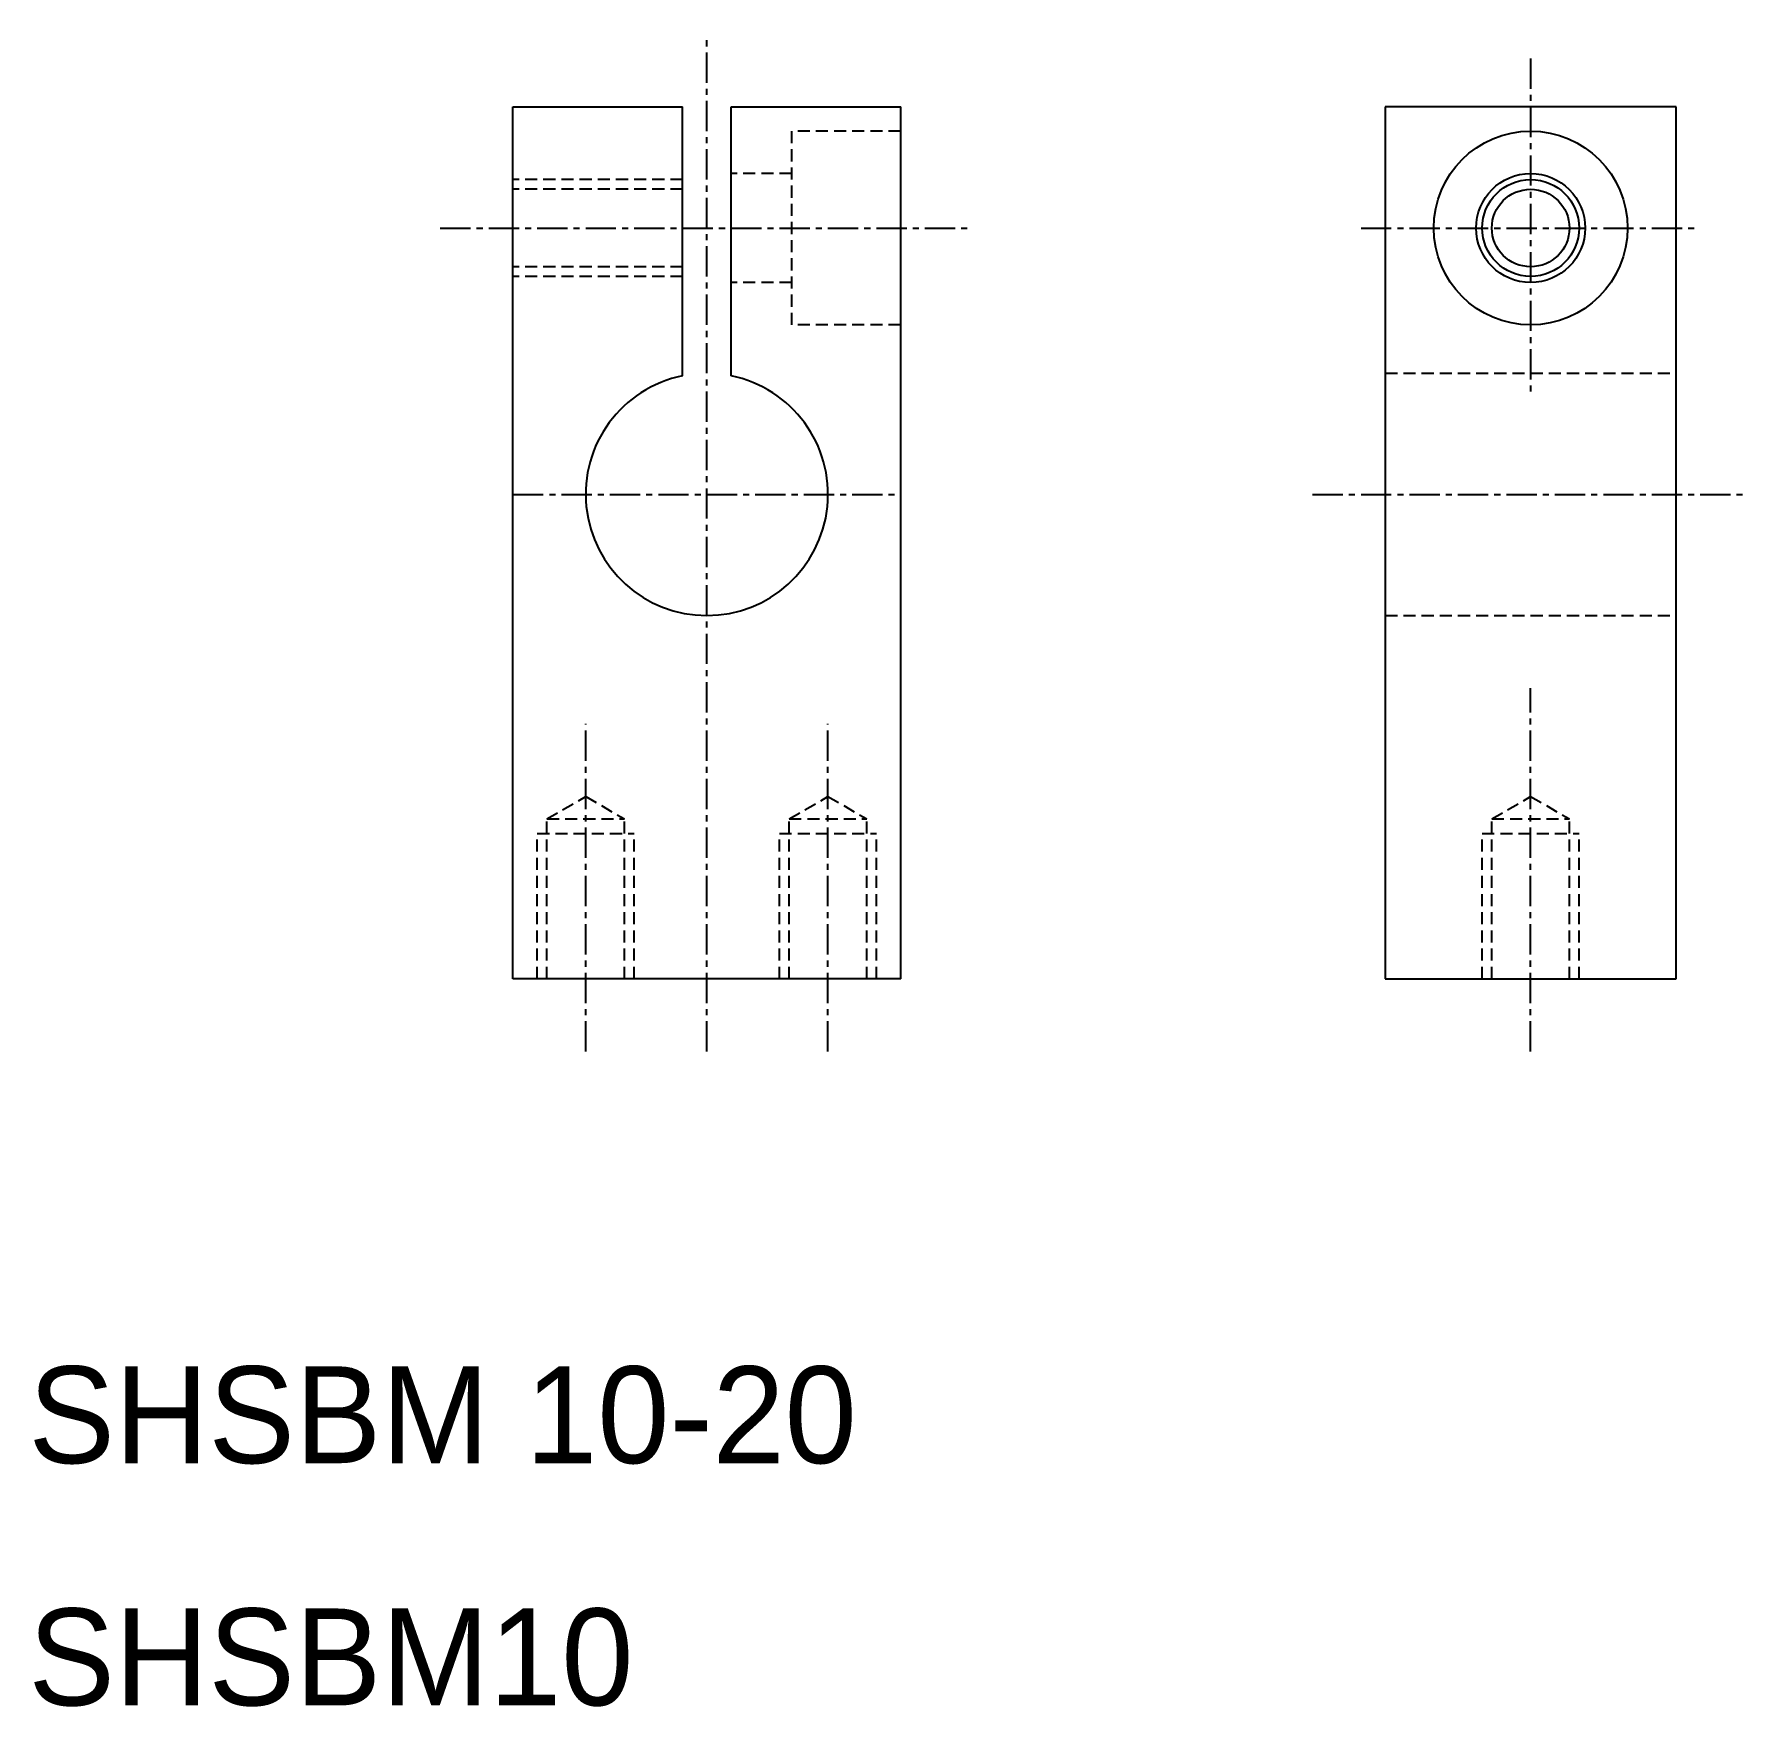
# Model space of a CAD drawing. Extents: x 10.2 to 81, y 9.9 to 79.
import ezdxf

# ---------------------------------------------------------------- set-up
doc = ezdxf.new("R2010")
doc.units = 0
doc.linetypes.add('CENTER', pattern=[2, 1.25, -0.25, 0.25, -0.25])
doc.linetypes.add('DASHED', pattern=[0.75, 0.5, -0.25])
doc.layers.get('0').update_dxf_attribs({"linetype": 'CONTINUOUS'})
doc.layers.add('CENTER', color=1, linetype='CENTER')

msp = doc.modelspace()

# ---------------------------------------------------------------- linework, layer by layer
at = {"color": 7, "linetype": 'CONTINUOUS'}
for p, q in [((30, 40), (30, 76)), ((30, 76), (37, 76)), ((37, 64.899), (37, 76)), ((39, 64.899), (39, 76)), ((39, 76), (46, 76)), ((46, 40), (46, 76)), ((78, 76), (66, 76)), ((66, 76), (66, 40)), ((78, 40), (78, 76)), ((46, 40), (30, 40)), ((66, 40), (78, 40))]:
    msp.add_line(p, q, dxfattribs=at)
at = {"color": 3, "linetype": 'DASHED'}
for p, q in [((41.5, 75), (41.5, 67)), ((46, 75), (41.5, 75)), ((37, 73), (30, 73)), ((41.5, 73.25), (39, 73.25)), ((37, 72.6), (30, 72.6)), ((37, 69.4), (30, 69.4)), ((37, 69), (30, 69)), ((41.5, 68.75), (39, 68.75)), ((46, 67), (41.5, 67)), ((66, 65), (78, 65)), ((66, 55), (78, 55)), ((31.4, 46.6), (33, 47.524)), ((33, 47.524), (34.6, 46.6)), ((41.4, 46.6), (43, 47.524)), ((43, 47.524), (44.6, 46.6)), ((70.4, 46.6), (72, 47.524)), ((72, 47.524), (73.6, 46.6)), ((31, 40), (31, 46)), ((31, 46), (35, 46)), ((31.4, 40), (31.4, 46.6)), ((31.4, 46.6), (34.6, 46.6)), ((34.6, 40), (34.6, 46.6)), ((35, 40), (35, 46)), ((41, 40), (41, 46)), ((41, 46), (45, 46)), ((41.4, 40), (41.4, 46.6)), ((41.4, 46.6), (44.6, 46.6)), ((44.6, 40), (44.6, 46.6)), ((45, 40), (45, 46)), ((70, 40), (70, 46)), ((70, 46), (74, 46)), ((70.4, 40), (70.4, 46.6)), ((70.4, 46.6), (73.6, 46.6)), ((73.6, 40), (73.6, 46.6)), ((74, 40), (74, 46))]:
    msp.add_line(p, q, dxfattribs=at)
at = {"color": 7, "linetype": 'CONTINUOUS'}
for radius in [4, 2.25, 1.6]:
    msp.add_circle((72, 71), radius, dxfattribs=at)
at = {"color": 3, "linetype": 'CONTINUOUS'}
msp.add_circle((72, 71), 2, dxfattribs=at)
at = {"color": 7, "linetype": 'CONTINUOUS'}
msp.add_arc((38, 60), 5, 101.53696, 78.46304, dxfattribs=at)
at = {"layer": 'CENTER', "color": 1, "linetype": 'CENTER'}
for p, q in [((38, 37), (38, 79)), ((72, 78), (72, 64)), ((27, 71), (49, 71)), ((65, 71), (79, 71)), ((30, 60), (46, 60)), ((63, 60), (81, 60)), ((72, 37), (72, 52)), ((33, 37), (33, 50.524)), ((43, 37), (43, 50.524))]:
    msp.add_line(p, q, dxfattribs=at)

# ---------------------------------------------------------------- texts
at = {"color": 7, "linetype": 'CONTINUOUS'}
for s, p in [('SHSBM 10-20', (10, 20)), ('SHSBM10', (10, 10))]:
    msp.add_text(s, height=4, dxfattribs=at).set_placement(p)

doc.saveas('drawing.dxf')
